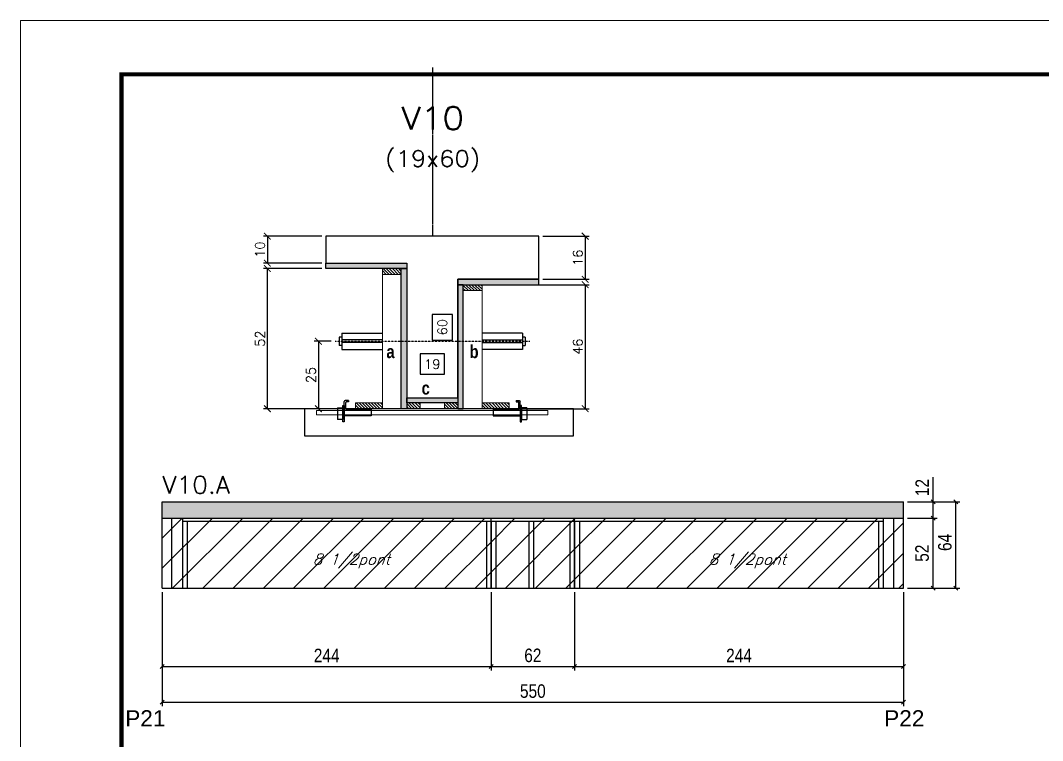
# Model space of a CAD drawing. Extents: x -10448 to -1189, y -11772 to 17235.
# Drawn here: x -5680 to -4921, y 12864 to 13399 of the extents above; entities that cross this region are included whole.
import ezdxf
from ezdxf.enums import TextEntityAlignment as Align

# ---------------------------------------------------------------- set-up
doc = ezdxf.new("R2010")
doc.units = 0
doc.linetypes.add('DASHED', pattern=[0.75, 0.5, -0.25])
doc.linetypes.add('HIDDEN', pattern=[0.375, 0.25, -0.125])
for name, color, linetype in [('5', 5, 'Continuous'), ('barrote', 251, 'Continuous'), ('COTA', 241, 'Continuous'), ('Cota Seção (2x)', 4, 'Continuous'), ('detalhes', 4, 'Continuous'), ('Painéis', 200, 'Continuous'), ('presilha', 1, 'Continuous'), ('Reaproveitamento', 251, 'Continuous'), ('SARR_2.2x7', 40, 'Continuous'), ('SARR_3.5x7', 81, 'Continuous'), ('TENSOR', 3, 'Continuous'), ('texto', 7, 'Continuous'), ('Texto de Titulo', 7, 'Continuous'), ('Texto Qtd Sarr', 242, 'Continuous')]:
    doc.layers.add(name, color=color, linetype=linetype)
for name, color, linetype, lineweight in [('CONCRETO', 251, 'Continuous', 25), ('Folhas', 255, 'Continuous', 9), ('Hachura', 251, 'Continuous', 9), ('Madeira', 126, 'Continuous', 18), ('SARRAFO DE PRESSAO', 251, 'DASHED', 9), ('SCO-___-LAJ', 2, 'Continuous', 0), ('Texto Seção', 7, 'Continuous', 15)]:
    doc.layers.add(name, color=color, linetype=linetype, lineweight=lineweight)
doc.styles.add('COTA TECNICA', font='techl___.ttf', dxfattribs={"height": 10})
doc.styles.add('REGUA-120', font='ROMANS.shx', dxfattribs={"height": 15})
doc.styles.add('Romans', font='romans.shx')
doc.styles.get("Standard").update_dxf_attribs({"font": 'arial.ttf'})
doc.styles.add('TECNICA', font='techb___.ttf', dxfattribs={"height": 10})
doc.dimstyles.new('Cota Seção (2x)', dxfattribs={"dimtxt": 7, "dimasz": 5, "dimexe": 3, "dimexo": 3, "dimgap": 2, "dimtad": 3, "dimdec": 1, "dimlfac": 0.5, "dimzin": 12, "dimdsep": 46, "dimtxsty": 'Romans', "dimblk": 'ARCHTICK', "dimcen": 0, "dimclrd": 4, "dimclre": 4, "dimclrt": 1, "dimadec": 1, "dimazin": 3, "dimtfac": 1, "dimtdec": 1, "dimtmove": 0, "dimatfit": 3, "dimldrblk": 'OBLIQUE', "dimfxl": 1, "dimtolj": 1, "dimtzin": 12, "dimarcsym": 0})
doc.dimstyles.new('Cota Seção interna', dxfattribs={"dimtxt": 7, "dimasz": 6, "dimexe": 0.18, "dimexo": 2, "dimgap": -4, "dimtad": 3, "dimdec": 1, "dimlfac": 0.5, "dimzin": 12, "dimdsep": 46, "dimtxsty": 'Romans', "dimblk": 'ARCHTICK', "dimcen": 0.09, "dimse1": 1, "dimse2": 1, "dimsd1": 1, "dimsd2": 1, "dimclrd": 180, "dimclre": 5, "dimclrt": 1, "dimadec": 0, "dimazin": 3, "dimtfac": 1, "dimtdec": 1, "dimtofl": 0, "dimtmove": 0, "dimatfit": 3, "dimldrblk": 'ARCHTICK', "dimfxl": 1, "dimtolj": 1, "dimtzin": 0, "dimarcsym": 0})
doc.dimstyles.new('PAINEL', dxfattribs={"dimtxt": 10, "dimasz": 3, "dimexe": 3, "dimexo": 3, "dimgap": 3, "dimtad": 1, "dimdec": 1, "dimzin": 12, "dimdsep": 46, "dimtxsty": 'COTA TECNICA', "dimblk1": 'OBLIQUE', "dimblk2": 'OBLIQUE', "dimsah": 1, "dimcen": 0.9, "dimclrd": 4, "dimclre": 4, "dimclrt": 240, "dimadec": 1, "dimazin": 3, "dimtfac": 1, "dimtdec": 1, "dimtmove": 0, "dimatfit": 3, "dimfxl": 1, "dimtolj": 1, "dimtzin": 12, "dimarcsym": 0})

# ---------------------------------------------------------------- blocks, each defined once
blk = doc.blocks.new('9999999999')
at = {"layer": 'Folhas'}
blk.add_lwpolyline([(98138.98, 34190.21), (99623.98, 34190.21), (99623.98, 35240.21), (98138.98, 35240.21)], close=True, dxfattribs=at)
at = {"layer": 'Folhas', "color": 30, "const_width": 3}
blk.add_lwpolyline([(98213.98, 34230.21), (99583.98, 34230.21), (99583.98, 35200.21), (98213.98, 35200.21)], close=True, dxfattribs=at)
blk = doc.blocks.new('titulo1')
at = {"layer": 'Defpoints', "color": 252, "linetype": 'HIDDEN', "ltscale": 2}
blk.add_line((0, 0), (0, 125), dxfattribs=at)
at = {"layer": 'Defpoints', "style": 'Romans', "oblique": 15}
blk.add_attdef('FOLHA', text='', height=10, dxfattribs=at).set_placement((0, 15.58), align=Align.MIDDLE_CENTER)
at = {"layer": 'Texto Qtd Sarr', "color": 3, "style": 'Romans', "oblique": 15}
for tag, height, p in [('TITULO', 17, (0, 71.45)), ('SEÇÃO', 12, (0, 41.55))]:
    blk.add_attdef(tag, text='', height=height, dxfattribs=at).set_placement(p, align=Align.MIDDLE_CENTER)
blk = doc.blocks.new('_ArchTick')
at = {"color": 0, "linetype": 'ByBlock', "const_width": 0.15}
blk.add_lwpolyline([(-0.5, -0.5), (0.5, 0.5)], dxfattribs=at)
blk = doc.blocks.new('*D387')
at = {"layer": 'COTA', "color": 4, "lineweight": -2, "transparency": 16777216}
for p, q in [((-5456.16, 13238.54), (-5499.53, 13238.54)), ((-5496.53, 13238.54), (-5496.53, 13218.54)), ((-5456.16, 13218.54), (-5499.53, 13218.54))]:
    blk.add_line(p, q, dxfattribs=at)
at = {"layer": 'Defpoints', "color": 0, "transparency": 16777216}
for p in [(-5453.16, 13238.54), (-5496.53, 13218.54), (-5453.16, 13218.54)]:
    blk.add_point(p, dxfattribs=at)
at = {"layer": 'COTA', "color": 4, "lineweight": -2, "transparency": 16777216, "xscale": 5, "yscale": 5, "zscale": 5}
for p, rotation in [((-5496.53, 13238.54), 90), ((-5496.53, 13218.54), 270)]:
    blk.add_blockref('_ArchTick', p, dxfattribs=dict(at, rotation=rotation))
at = {"layer": 'COTA', "color": 1, "transparency": 16777216, "insert": (-5502.03, 13228.54), "char_height": 7, "attachment_point": 5, "rotation": 90, "style": 'Romans'}
blk.add_mtext('\\A1;10', dxfattribs=at)
blk = doc.blocks.new('_Oblique')
at = {"color": 0, "linetype": 'ByBlock', "lineweight": -2}
blk.add_line((-0.5, -0.5), (0.5, 0.5), dxfattribs=at)
blk = doc.blocks.new('*D388')
at = {"layer": 'COTA', "color": 4, "lineweight": -2, "transparency": 16777216}
for p, q in [((-5456.16, 13214.54), (-5499.53, 13214.54)), ((-5496.53, 13110.54), (-5496.53, 13214.54)), ((-5434.16, 13110.54), (-5499.53, 13110.54))]:
    blk.add_line(p, q, dxfattribs=at)
at = {"layer": 'Defpoints', "color": 0, "transparency": 16777216}
for p in [(-5496.53, 13214.54), (-5453.16, 13214.54), (-5431.16, 13110.54)]:
    blk.add_point(p, dxfattribs=at)
at = {"layer": 'COTA', "color": 4, "lineweight": -2, "transparency": 16777216, "xscale": 5, "yscale": 5, "zscale": 5}
for p, rotation in [((-5496.53, 13214.54), 90), ((-5496.53, 13110.54), 270)]:
    blk.add_blockref('_ArchTick', p, dxfattribs=dict(at, rotation=rotation))
at = {"layer": 'COTA', "color": 1, "transparency": 16777216, "insert": (-5502.03, 13162.54), "char_height": 7, "attachment_point": 5, "rotation": 90, "style": 'Romans'}
blk.add_mtext('\\A1;52', dxfattribs=at)
blk = doc.blocks.new('*D389')
at = {"layer": 'Cota Seção (2x)', "color": 180, "lineweight": -2, "transparency": 16777216}
for p, q in [((-5359.16, 13180.5), (-5374.16, 13180.5)), ((-5374.16, 13180.5), (-5374.16, 13161.5)), ((-5359.16, 13161.5), (-5359.16, 13180.5)), ((-5374.16, 13161.5), (-5359.16, 13161.5))]:
    blk.add_line(p, q, dxfattribs=at)
at = {"layer": 'Defpoints', "color": 0, "transparency": 16777216}
for p in [(-5393.16, 13238.54), (-5355.16, 13238.54), (-5393.16, 13118.54)]:
    blk.add_point(p, dxfattribs=at)
at = {"layer": 'Cota Seção (2x)', "color": 1, "transparency": 16777216, "insert": (-5366.66, 13171), "char_height": 7, "attachment_point": 5, "rotation": 90, "style": 'Romans'}
blk.add_mtext('\\A1;60', dxfattribs=at)
blk = doc.blocks.new('*D390')
at = {"layer": 'COTA', "color": 4, "lineweight": -2, "transparency": 16777216}
for p, q in [((-5334.16, 13202.54), (-5257.7, 13202.54)), ((-5260.7, 13202.54), (-5260.7, 13110.54)), ((-5314.16, 13110.54), (-5257.7, 13110.54))]:
    blk.add_line(p, q, dxfattribs=at)
at = {"layer": 'Defpoints', "color": 0, "transparency": 16777216}
for p in [(-5337.16, 13202.54), (-5317.16, 13110.54), (-5260.7, 13110.54)]:
    blk.add_point(p, dxfattribs=at)
at = {"layer": 'COTA', "color": 4, "lineweight": -2, "transparency": 16777216, "xscale": 5, "yscale": 5, "zscale": 5}
for p, rotation in [((-5260.7, 13202.54), 90), ((-5260.7, 13110.54), 270)]:
    blk.add_blockref('_ArchTick', p, dxfattribs=dict(at, rotation=rotation))
at = {"layer": 'COTA', "color": 1, "transparency": 16777216, "insert": (-5266.2, 13156.54), "char_height": 7, "attachment_point": 5, "rotation": 90, "style": 'Romans'}
blk.add_mtext('\\A1;46', dxfattribs=at)
blk = doc.blocks.new('PRESILHA METÁLICA 1')
at = {"layer": 'presilha'}
for p, q in [((0, 13), (6, 13)), ((0, 13), (0, 0)), ((6, 15.5), (7.5, 15.5)), ((6, -2.5), (6, 15.5)), ((6, 13), (6, 0)), ((7.5, 10.6), (7.5, 19.9)), ((7.5, 15.5), (7.5, -2.5)), ((12, 21), (8.6, 21)), ((9, 11.6), (9, 18.9)), ((12, 19.5), (9.6, 19.5)), ((12, 21), (12, 19.5)), ((6, 0), (0, 0)), ((37.5, 4.1), (7.5, 4.1)), ((37.5, 11), (9.6, 11)), ((37.5, 11), (37.5, 4.1)), ((7.5, -2.5), (6, -2.5))]:
    blk.add_line(p, q, dxfattribs=at)
for centre, radius, start, end in [((8.6, 19.9), 1.14, 90, 180), ((9.6, 18.9), 0.57, 90, 180), ((9.6, 11.6), 0.57, 180, 270)]:
    blk.add_arc(centre, radius, start, end, dxfattribs=at)
blk = doc.blocks.new('*D403')
at = {"layer": 'COTA', "color": 4, "lineweight": -2, "transparency": 16777216}
for p, q in [((-5449.16, 13160.53), (-5461.69, 13160.53)), ((-5458.69, 13160.53), (-5458.69, 13110.54)), ((-5449.16, 13110.54), (-5461.69, 13110.54))]:
    blk.add_line(p, q, dxfattribs=at)
at = {"layer": 'Defpoints', "color": 0, "transparency": 16777216}
for p in [(-5446.16, 13160.53), (-5458.69, 13110.54), (-5446.16, 13110.54)]:
    blk.add_point(p, dxfattribs=at)
at = {"layer": 'COTA', "color": 4, "lineweight": -2, "transparency": 16777216, "xscale": 5, "yscale": 5, "zscale": 5}
for p, rotation in [((-5458.69, 13160.53), 90), ((-5458.69, 13110.54), 270)]:
    blk.add_blockref('_ArchTick', p, dxfattribs=dict(at, rotation=rotation))
at = {"layer": 'COTA', "color": 1, "transparency": 16777216, "insert": (-5464.19, 13135.53), "char_height": 7, "attachment_point": 5, "rotation": 90, "style": 'Romans'}
blk.add_mtext('\\A1;25', dxfattribs=at)
blk = doc.blocks.new('*D404')
at = {"layer": 'COTA', "color": 4, "lineweight": -2, "transparency": 16777216}
for p, q in [((-5292.16, 13238.54), (-5257.7, 13238.54)), ((-5260.7, 13238.54), (-5260.7, 13206.54)), ((-5292.16, 13206.54), (-5257.7, 13206.54))]:
    blk.add_line(p, q, dxfattribs=at)
at = {"layer": 'Defpoints', "color": 0, "transparency": 16777216}
for p in [(-5295.16, 13238.54), (-5295.16, 13206.54), (-5260.7, 13206.54)]:
    blk.add_point(p, dxfattribs=at)
at = {"layer": 'COTA', "color": 4, "lineweight": -2, "transparency": 16777216, "xscale": 5, "yscale": 5, "zscale": 5}
for p, rotation in [((-5260.7, 13238.54), 90), ((-5260.7, 13206.54), 270)]:
    blk.add_blockref('_ArchTick', p, dxfattribs=dict(at, rotation=rotation))
at = {"layer": 'COTA', "color": 1, "transparency": 16777216, "insert": (-5266.2, 13222.54), "char_height": 7, "attachment_point": 5, "rotation": 90, "style": 'Romans'}
blk.add_mtext('\\A1;16', dxfattribs=at)
blk = doc.blocks.new('*D405')
at = {"layer": 'Cota Seção (2x)', "color": 180, "lineweight": -2, "transparency": 16777216}
for p, q in [((-5365.16, 13151.15), (-5383.16, 13151.15)), ((-5383.16, 13151.15), (-5383.16, 13136.15)), ((-5365.16, 13136.15), (-5365.16, 13151.15)), ((-5383.16, 13136.15), (-5365.16, 13136.15))]:
    blk.add_line(p, q, dxfattribs=at)
at = {"layer": 'Defpoints', "color": 0, "transparency": 16777216}
for p in [(-5355.16, 13132.15), (-5393.16, 13118.54), (-5355.16, 13118.54)]:
    blk.add_point(p, dxfattribs=at)
at = {"layer": 'Cota Seção (2x)', "color": 1, "transparency": 16777216, "insert": (-5374.16, 13143.65), "char_height": 7, "attachment_point": 5, "style": 'Romans'}
blk.add_mtext('\\A1;19', dxfattribs=at)
blk = doc.blocks.new('*D391')
at = {"layer": 'COTA', "color": 4, "linetype": 'ByBlock', "lineweight": -2, "transparency": 16777216}
for p, q in [((-5021.52, 13029.38), (-4999.52, 13029.38)), ((-5002.52, 12977.38), (-5002.52, 13029.38)), ((-5021.52, 12977.38), (-4999.52, 12977.38))]:
    blk.add_line(p, q, dxfattribs=at)
at = {"layer": 'Defpoints', "color": 0, "linetype": 'ByBlock', "transparency": 16777216}
for p in [(-5024.52, 13029.38), (-5002.52, 13029.38), (-5024.52, 12977.38)]:
    blk.add_point(p, dxfattribs=at)
at = {"layer": 'COTA', "color": 4, "linetype": 'ByBlock', "lineweight": -2, "transparency": 16777216, "xscale": 3, "yscale": 3, "zscale": 3}
for p, rotation in [((-5002.52, 13029.38), 90), ((-5002.52, 12977.38), 270)]:
    blk.add_blockref('_Oblique', p, dxfattribs=dict(at, rotation=rotation))
at = {"layer": 'COTA', "color": 240, "linetype": 'ByBlock', "transparency": 16777216, "insert": (-5010.63, 13003.38), "char_height": 10, "attachment_point": 5, "rotation": 90, "style": 'COTA TECNICA'}
blk.add_mtext('\\A1;52', dxfattribs=at)
blk = doc.blocks.new('*D392')
at = {"layer": 'COTA', "color": 4, "linetype": 'ByBlock', "lineweight": -2, "transparency": 16777216}
for p, q in [((-5002.52, 13041.38), (-5002.52, 13059.69)), ((-5021.52, 13041.38), (-4999.52, 13041.38)), ((-5002.52, 13029.38), (-5002.52, 13041.38)), ((-5021.52, 13029.38), (-4999.52, 13029.38))]:
    blk.add_line(p, q, dxfattribs=at)
at = {"layer": 'Defpoints', "color": 0, "linetype": 'ByBlock', "transparency": 16777216}
for p in [(-5024.52, 13041.38), (-5002.52, 13041.38), (-5024.52, 13029.38)]:
    blk.add_point(p, dxfattribs=at)
at = {"layer": 'COTA', "color": 4, "linetype": 'ByBlock', "lineweight": -2, "transparency": 16777216, "xscale": 3, "yscale": 3, "zscale": 3}
for p, rotation in [((-5002.52, 13041.38), 90), ((-5002.52, 13029.38), 270)]:
    blk.add_blockref('_Oblique', p, dxfattribs=dict(at, rotation=rotation))
at = {"layer": 'COTA', "color": 240, "linetype": 'ByBlock', "transparency": 16777216, "insert": (-5010.57, 13052.03), "char_height": 10, "attachment_point": 5, "rotation": 90, "style": 'COTA TECNICA'}
blk.add_mtext('\\A1;12', dxfattribs=at)
blk = doc.blocks.new('*D393')
at = {"layer": 'COTA', "color": 4, "linetype": 'ByBlock', "lineweight": -2, "transparency": 16777216}
for p, q in [((-5021.52, 13041.38), (-4982.62, 13041.38)), ((-4985.62, 12977.38), (-4985.62, 13041.38)), ((-5021.52, 12977.38), (-4982.62, 12977.38))]:
    blk.add_line(p, q, dxfattribs=at)
at = {"layer": 'Defpoints', "color": 0, "linetype": 'ByBlock', "transparency": 16777216}
for p in [(-5024.52, 13041.38), (-4985.62, 13041.38), (-5024.52, 12977.38)]:
    blk.add_point(p, dxfattribs=at)
at = {"layer": 'COTA', "color": 4, "linetype": 'ByBlock', "lineweight": -2, "transparency": 16777216, "xscale": 3, "yscale": 3, "zscale": 3}
for p, rotation in [((-4985.62, 13041.38), 90), ((-4985.62, 12977.38), 270)]:
    blk.add_blockref('_Oblique', p, dxfattribs=dict(at, rotation=rotation))
at = {"layer": 'COTA', "color": 240, "linetype": 'ByBlock', "transparency": 16777216, "insert": (-4993.72, 13011.38), "char_height": 10, "attachment_point": 5, "rotation": 90, "style": 'COTA TECNICA'}
blk.add_mtext('\\A1;64', dxfattribs=at)
blk = doc.blocks.new('*D394')
at = {"layer": 'COTA', "color": 4, "linetype": 'ByBlock', "lineweight": -2, "transparency": 16777216}
for p, q in [((-5574.52, 12974.38), (-5574.52, 12916.44)), ((-5330.52, 12974.38), (-5330.52, 12916.44)), ((-5574.52, 12919.44), (-5330.52, 12919.44))]:
    blk.add_line(p, q, dxfattribs=at)
at = {"layer": 'Defpoints', "color": 0, "linetype": 'ByBlock', "transparency": 16777216}
for p in [(-5574.52, 12977.38), (-5330.52, 12977.38), (-5330.52, 12919.44)]:
    blk.add_point(p, dxfattribs=at)
at = {"layer": 'COTA', "color": 4, "linetype": 'ByBlock', "lineweight": -2, "transparency": 16777216, "xscale": 3, "yscale": 3, "zscale": 3, "rotation": 180}
blk.add_blockref('_Oblique', (-5574.52, 12919.44), dxfattribs=at)
at = {"layer": 'COTA', "color": 4, "linetype": 'ByBlock', "lineweight": -2, "transparency": 16777216, "xscale": 3, "yscale": 3, "zscale": 3}
blk.add_blockref('_Oblique', (-5330.52, 12919.44), dxfattribs=at)
at = {"layer": 'COTA', "color": 240, "linetype": 'ByBlock', "transparency": 16777216, "insert": (-5452.52, 12927.51), "char_height": 10, "attachment_point": 5, "style": 'COTA TECNICA'}
blk.add_mtext('\\A1;244', dxfattribs=at)
blk = doc.blocks.new('*D395')
at = {"layer": 'COTA', "color": 4, "linetype": 'ByBlock', "lineweight": -2, "transparency": 16777216}
for p, q in [((-5330.52, 12974.38), (-5330.52, 12916.44)), ((-5268.52, 12974.38), (-5268.52, 12916.44)), ((-5330.52, 12919.44), (-5268.52, 12919.44))]:
    blk.add_line(p, q, dxfattribs=at)
at = {"layer": 'Defpoints', "color": 0, "linetype": 'ByBlock', "transparency": 16777216}
for p in [(-5330.52, 12977.38), (-5268.52, 12977.38), (-5268.52, 12919.44)]:
    blk.add_point(p, dxfattribs=at)
at = {"layer": 'COTA', "color": 4, "linetype": 'ByBlock', "lineweight": -2, "transparency": 16777216, "xscale": 3, "yscale": 3, "zscale": 3, "rotation": 180}
blk.add_blockref('_Oblique', (-5330.52, 12919.44), dxfattribs=at)
at = {"layer": 'COTA', "color": 4, "linetype": 'ByBlock', "lineweight": -2, "transparency": 16777216, "xscale": 3, "yscale": 3, "zscale": 3}
blk.add_blockref('_Oblique', (-5268.52, 12919.44), dxfattribs=at)
at = {"layer": 'COTA', "color": 240, "linetype": 'ByBlock', "transparency": 16777216, "insert": (-5299.52, 12927.54), "char_height": 10, "attachment_point": 5, "style": 'COTA TECNICA'}
blk.add_mtext('\\A1;62', dxfattribs=at)
blk = doc.blocks.new('*D396')
at = {"layer": 'COTA', "color": 4, "linetype": 'ByBlock', "lineweight": -2, "transparency": 16777216}
for p, q in [((-5574.52, 12974.38), (-5574.52, 12889.94)), ((-5024.52, 12974.38), (-5024.52, 12889.94)), ((-5574.52, 12892.94), (-5024.52, 12892.94))]:
    blk.add_line(p, q, dxfattribs=at)
at = {"layer": 'Defpoints', "color": 0, "linetype": 'ByBlock', "transparency": 16777216}
for p in [(-5574.52, 12977.38), (-5024.52, 12977.38), (-5024.52, 12892.94)]:
    blk.add_point(p, dxfattribs=at)
at = {"layer": 'COTA', "color": 4, "linetype": 'ByBlock', "lineweight": -2, "transparency": 16777216, "xscale": 3, "yscale": 3, "zscale": 3, "rotation": 180}
blk.add_blockref('_Oblique', (-5574.52, 12892.94), dxfattribs=at)
at = {"layer": 'COTA', "color": 4, "linetype": 'ByBlock', "lineweight": -2, "transparency": 16777216, "xscale": 3, "yscale": 3, "zscale": 3}
blk.add_blockref('_Oblique', (-5024.52, 12892.94), dxfattribs=at)
at = {"layer": 'COTA', "color": 240, "linetype": 'ByBlock', "transparency": 16777216, "insert": (-5299.52, 12901.05), "char_height": 10, "attachment_point": 5, "style": 'COTA TECNICA'}
blk.add_mtext('\\A1;550', dxfattribs=at)
blk = doc.blocks.new('*D406')
at = {"layer": 'COTA', "color": 4, "linetype": 'ByBlock', "lineweight": -2, "transparency": 16777216}
for p, q in [((-5268.52, 12974.38), (-5268.52, 12916.44)), ((-5024.52, 12940.13), (-5024.52, 12916.44)), ((-5268.52, 12919.44), (-5024.52, 12919.44))]:
    blk.add_line(p, q, dxfattribs=at)
at = {"layer": 'Defpoints', "color": 0, "linetype": 'ByBlock', "transparency": 16777216}
for p in [(-5268.52, 12977.38), (-5024.52, 12943.13), (-5024.52, 12919.44)]:
    blk.add_point(p, dxfattribs=at)
at = {"layer": 'COTA', "color": 4, "linetype": 'ByBlock', "lineweight": -2, "transparency": 16777216, "xscale": 3, "yscale": 3, "zscale": 3, "rotation": 180}
blk.add_blockref('_Oblique', (-5268.52, 12919.44), dxfattribs=at)
at = {"layer": 'COTA', "color": 4, "linetype": 'ByBlock', "lineweight": -2, "transparency": 16777216, "xscale": 3, "yscale": 3, "zscale": 3}
blk.add_blockref('_Oblique', (-5024.52, 12919.44), dxfattribs=at)
at = {"layer": 'COTA', "color": 240, "linetype": 'ByBlock', "transparency": 16777216, "insert": (-5146.52, 12927.51), "char_height": 10, "attachment_point": 5, "style": 'COTA TECNICA'}
blk.add_mtext('\\A1;244', dxfattribs=at)

msp = doc.modelspace()

# ---------------------------------------------------------------- hatches: boundary and pattern name
at = {"layer": 'COTA', "linetype": 'ByBlock'}
h = msp.add_hatch(dxfattribs=at)
h.set_pattern_fill('AR-CONC', color=256, scale=0.03)
h.set_pattern_definition([(50, (-135043.7827, -17247.4024), (5.46554007, -0.47817257), [0.5715, -6.2865]), (355, (-135043.7827, -17247.4024), (-1.05730264, 5.73170536), [0.4572, -5.02921753]), (100.4514447, (-135043.327, -17247.442), (4.40823741, 5.25353256), [0.48570026, -5.34270734]), (46.1842, (-135043.783, -17245.8784), (8.13237123, -1.26126984), [0.85725, -9.42975]), (96.6355576, (-135043.105, -17245.9835), (7.122124, 7.42278374), [0.7285507, -8.01406824]), (351.184151, (-135043.783, -17245.878), (7.122124, 7.42278374), [0.685799, -7.54379196]), (21, (-135043.0207, -17246.2594), (4.54843174, -3.06795595), [0.5715, -6.2865]), (326, (-135043.0207, -17246.2594), (1.85406085, 5.52563898), [0.4572, -5.0292]), (71.451445, (-135042.6417, -17246.515), (6.40249258, 2.45768307), [0.48570026, -5.34269813]), (37.5, (-135043.7827, -17247.4024), (0.092658098, 2.536651166), [0, -4.96824, 0, -5.1054, 0, -5.04825]), (7.5, (-135043.7827, -17247.4024), (2.004589875, 3.005417245), [0, -2.91084, 0, -4.85394, 0, -1.92405]), (327.5, (-135045.482, -17247.4024), (4.067717855, -0.17186232), [0, -1.905, 0, -5.9436, 0, -7.8867]), (317.5, (-135046.244, -17247.4024), (4.44387544, 0.76279473), [0, -2.4765, 0, -3.94716, 0, -5.6007])])
h.paths.add_polyline_path([(-5574.52, 13041.38), (-5574.52, 13029.38), (-5024.52, 13029.38), (-5024.52, 13041.38)])
at = {"layer": 'Hachura'}
h = msp.add_hatch(color=256, dxfattribs=at)
h.dxf.hatch_style = 1
h.paths.add_polyline_path([(-5453.16, 13214.54), (-5453.16, 13218.54), (-5393.16, 13218.54), (-5393.16, 13214.54)])
h = msp.add_hatch(dxfattribs=at)
h.set_pattern_fill('ANSI31', color=256, scale=0.5, angle=90, style=0)
h.set_pattern_definition([(135, (-28261.7786, 21517.7804), (-1.12253202, -1.12253202), [])])
h.paths.add_polyline_path([(-5411.16, 13214.54), (-5411.16, 13210.14), (-5397.16, 13210.14), (-5397.16, 13214.54)])
h = msp.add_hatch(color=256, dxfattribs=at)
h.dxf.hatch_style = 1
h.paths.add_polyline_path([(-5397.16, 13214.54), (-5393.16, 13214.54), (-5393.16, 13110.54), (-5397.16, 13110.54)])
h = msp.add_hatch(color=256, dxfattribs=at)
h.dxf.hatch_style = 1
h.paths.add_polyline_path([(-5295.16, 13202.54), (-5295.16, 13206.54), (-5355.16, 13206.54), (-5355.16, 13202.54)])
h = msp.add_hatch(color=256, dxfattribs=at)
h.dxf.hatch_style = 1
h.paths.add_polyline_path([(-5351.16, 13202.54), (-5355.16, 13202.54), (-5355.16, 13110.54), (-5351.16, 13110.54)])
h = msp.add_hatch(dxfattribs=at)
h.set_pattern_fill('ANSI31', color=256, scale=0.5, angle=270, style=0)
h.set_pattern_definition([(315, (17717.4618, 4717.2929), (1.12253202, 1.12253202), [])])
h.paths.add_polyline_path([(-5337.16, 13202.54), (-5337.16, 13198.14), (-5351.16, 13198.14), (-5351.16, 13202.54)])
h = msp.add_hatch(dxfattribs=at)
h.set_pattern_fill('ANSI31', color=256, scale=0.5, angle=270, style=0)
h.set_pattern_definition([(315, (17553.4618, 4880.8929), (1.12253202, 1.12253202), [])])
h.paths.add_polyline_path([(-5431.16, 13110.54), (-5431.16, 13114.94), (-5411.16, 13114.94), (-5411.16, 13110.54)])
h = msp.add_hatch(color=256, dxfattribs=at)
h.dxf.hatch_style = 1
h.paths.add_polyline_path([(-5393.16, 13114.94), (-5393.16, 13118.54), (-5355.16, 13118.54), (-5355.16, 13114.94)])
h = msp.add_hatch(dxfattribs=at)
h.set_pattern_fill('ANSI31', color=256, scale=0.5, angle=270, style=0)
h.set_pattern_definition([(315, (17563.4618, 4880.8929), (1.12253202, 1.12253202), [])])
h.paths.add_polyline_path([(-5393.16, 13110.54), (-5393.16, 13114.94), (-5383.16, 13114.94), (-5383.16, 13110.54)])
h = msp.add_hatch(dxfattribs=at)
h.set_pattern_fill('ANSI31', color=256, scale=0.5, angle=270, style=0)
h.set_pattern_definition([(315, (17539.4618, 4880.8929), (1.12253202, 1.12253202), [])])
h.paths.add_polyline_path([(-5365.16, 13110.54), (-5365.16, 13114.94), (-5355.16, 13114.94), (-5355.16, 13110.54)])
h = msp.add_hatch(dxfattribs=at)
h.set_pattern_fill('ANSI31', color=256, scale=0.5, angle=270, style=0)
h.set_pattern_definition([(315, (17573.4618, 4880.8929), (1.12253202, 1.12253202), [])])
h.paths.add_polyline_path([(-5317.16, 13110.54), (-5317.16, 13114.94), (-5337.16, 13114.94), (-5337.16, 13110.54)])
at = {"layer": 'Reaproveitamento'}
h = msp.add_hatch(dxfattribs=at)
h.set_pattern_fill('ANSI31', color=256, scale=5)
h.paths.add_polyline_path([(-5330.52, 13029.38), (-5574.52, 13029.38), (-5574.52, 12977.38), (-5330.52, 12977.38)])
h = msp.add_hatch(dxfattribs=at)
h.set_pattern_fill('ANSI31', color=256, scale=5)
h.paths.add_polyline_path([(-5268.52, 13029.38), (-5330.52, 13029.38), (-5330.52, 12977.38), (-5268.52, 12977.38)])
h = msp.add_hatch(dxfattribs=at)
h.set_pattern_fill('ANSI31', color=256, scale=5)
h.paths.add_polyline_path([(-5024.52, 13029.38), (-5268.52, 13029.38), (-5268.52, 12977.38), (-5024.52, 12977.38)])

# ---------------------------------------------------------------- linework, layer by layer
at = {"ltscale": 3}
for p, q in [((-5443.16, 13163.53), (-5443.16, 13157.53)), ((-5441.16, 13163.53), (-5443.16, 13163.53)), ((-5441.16, 13166.53), (-5441.16, 13154.53)), ((-5441.16, 13166.53), (-5411.16, 13166.53)), ((-5411.16, 13161.53), (-5441.16, 13161.53)), ((-5307.16, 13166.53), (-5337.16, 13166.53)), ((-5337.16, 13161.53), (-5307.16, 13161.53)), ((-5307.16, 13166.53), (-5307.16, 13154.53)), ((-5305.16, 13163.53), (-5307.16, 13163.53)), ((-5305.16, 13163.53), (-5305.16, 13157.53)), ((-5441.16, 13157.53), (-5443.16, 13157.53)), ((-5411.16, 13159.53), (-5441.16, 13159.53)), ((-5441.16, 13154.53), (-5411.16, 13154.53)), ((-5337.16, 13159.53), (-5307.16, 13159.53)), ((-5307.16, 13154.53), (-5337.16, 13154.53)), ((-5307.16, 13157.53), (-5305.16, 13157.53))]:
    msp.add_line(p, q, dxfattribs=at)
at = {"layer": 'barrote'}
msp.add_lwpolyline([(-5469.01, 13090.54), (-5269.43, 13090.54), (-5269.43, 13110.54), (-5469.01, 13110.54)], close=True, dxfattribs=at)
at = {"layer": 'CONCRETO'}
msp.add_lwpolyline([(-5295.16, 13206.54), (-5295.16, 13238.54), (-5453.16, 13238.54), (-5453.16, 13218.54), (-5393.16, 13218.54), (-5393.16, 13118.54), (-5355.16, 13118.54), (-5355.16, 13196.54), (-5355.16, 13206.54)], close=True, dxfattribs=at)
at = {"layer": 'COTA', "linetype": 'ByBlock'}
for p, q in [((-5574.52, 13041.38), (-5024.52, 13041.38)), ((-5574.52, 13029.38), (-5574.52, 13041.38)), ((-5024.52, 13029.38), (-5024.52, 13041.38))]:
    msp.add_line(p, q, dxfattribs=at)
at = {"layer": 'Madeira'}
for points in [[(-5411.16, 13214.54), (-5411.16, 13210.14), (-5397.16, 13210.14), (-5397.16, 13214.54)], [(-5411.16, 13110.54), (-5397.16, 13110.54), (-5397.16, 13214.54), (-5411.16, 13214.54)], [(-5337.16, 13202.54), (-5337.16, 13198.14), (-5351.16, 13198.14), (-5351.16, 13202.54)], [(-5337.16, 13202.54), (-5351.16, 13202.54), (-5351.16, 13110.54), (-5337.16, 13110.54)], [(-5431.16, 13110.54), (-5431.16, 13114.94), (-5411.16, 13114.94), (-5411.16, 13110.54)], [(-5393.16, 13110.54), (-5393.16, 13114.94), (-5383.16, 13114.94), (-5383.16, 13110.54)], [(-5365.16, 13110.54), (-5365.16, 13114.94), (-5355.16, 13114.94), (-5355.16, 13110.54)], [(-5317.16, 13110.54), (-5317.16, 13114.94), (-5337.16, 13114.94), (-5337.16, 13110.54)]]:
    msp.add_lwpolyline(points, close=True, dxfattribs=at)
at = {"layer": 'Painéis', "linetype": 'ByBlock'}
for p, q in [((-5574.52, 13029.38), (-5024.52, 13029.38)), ((-5574.52, 12977.38), (-5574.52, 13029.38)), ((-5330.52, 12977.38), (-5330.52, 13029.38)), ((-5268.52, 12977.38), (-5268.52, 13029.38)), ((-5024.52, 12977.38), (-5024.52, 13029.38)), ((-5574.52, 12977.38), (-5024.52, 12977.38))]:
    msp.add_line(p, q, dxfattribs=at)
at = {"layer": 'Painéis'}
for points in [[(-5453.16, 13214.54), (-5453.16, 13218.54), (-5393.16, 13218.54), (-5393.16, 13214.54)], [(-5397.16, 13214.54), (-5393.16, 13214.54), (-5393.16, 13110.54), (-5397.16, 13110.54)], [(-5295.16, 13202.54), (-5295.16, 13206.54), (-5355.16, 13206.54), (-5355.16, 13202.54)], [(-5351.16, 13202.54), (-5355.16, 13202.54), (-5355.16, 13110.54), (-5351.16, 13110.54)], [(-5393.16, 13114.94), (-5393.16, 13118.54), (-5355.16, 13118.54), (-5355.16, 13114.94)]]:
    msp.add_lwpolyline(points, close=True, dxfattribs=at)
at = {"layer": 'SARR_2.2x7', "linetype": 'Continuous'}
for p, q in [((-5567.52, 12977.38), (-5567.52, 13029.38)), ((-5559.52, 13027.18), (-5330.52, 13027.18)), ((-5330.52, 13027.18), (-5268.52, 13027.18)), ((-5268.52, 13027.18), (-5039.52, 13027.18)), ((-5031.52, 12977.38), (-5031.52, 13029.38))]:
    msp.add_line(p, q, dxfattribs=at)
at = {"layer": 'SARR_3.5x7'}
for p, q in [((-5559.52, 13029.38), (-5559.52, 12977.38)), ((-5556.02, 13027.18), (-5556.02, 12977.38)), ((-5334.02, 13027.18), (-5334.02, 12977.38)), ((-5330.52, 13027.18), (-5330.52, 12977.38)), ((-5327.02, 13027.18), (-5327.02, 12977.38)), ((-5302.54, 13027.18), (-5302.54, 12977.38)), ((-5299.04, 13027.18), (-5299.04, 12977.38)), ((-5272.02, 13027.18), (-5272.02, 12977.38)), ((-5268.52, 13027.18), (-5268.52, 12977.38)), ((-5265.02, 13027.18), (-5265.02, 12977.38)), ((-5043.02, 13027.18), (-5043.02, 12977.38)), ((-5039.52, 13029.38), (-5039.52, 12977.38)), ((-5559.52, 12977.38), (-5556.02, 12977.38)), ((-5334.02, 12977.38), (-5330.52, 12977.38)), ((-5330.52, 12977.38), (-5327.02, 12977.38)), ((-5302.54, 12977.38), (-5299.04, 12977.38)), ((-5272.02, 12977.38), (-5268.52, 12977.38)), ((-5268.52, 12977.38), (-5265.02, 12977.38)), ((-5043.02, 12977.38), (-5039.52, 12977.38))]:
    msp.add_line(p, q, dxfattribs=at)
at = {"layer": 'SCO-___-LAJ', "color": 1}
msp.add_lwpolyline([(-5460.01, 13109.2), (-5288.31, 13109.2), (-5288.31, 13106), (-5460.01, 13106)], close=True, dxfattribs=at)
at = {"layer": 'TENSOR', "linetype": 'HIDDEN', "ltscale": 0.5}
msp.add_line((-5446.16, 13160.53), (-5301.86, 13160.53), dxfattribs=at)

# ---------------------------------------------------------------- block references
at = {"layer": 'presilha', "yscale": 0.6666666666666666, "zscale": 0.6666666666666666}
for p, xscale in [((-5444.43, 13102.57), 0.6666666666666666), ((-5303.89, 13102.57), -0.6666666666666666)]:
    msp.add_blockref('PRESILHA METÁLICA 1', p, dxfattribs=dict(at, xscale=xscale))
at = {"layer": 'SARRAFO DE PRESSAO', "color": 6, "linetype": 'ByBlock'}
msp.add_blockref('9999999999', (-103818.76, -21841.7), dxfattribs=at)
at = {"layer": 'Texto Seção'}
ref = msp.add_blockref('titulo1', (-5373.84, 13238.54), dxfattribs=at)
ref.add_attrib('TITULO', 'V10', dxfattribs={"layer": 'Texto de Titulo', "color": 7, "height": 17, "style": 'Romans', "width": 1.1}).set_placement((-5373.84, 13326.04), align=Align.MIDDLE_CENTER)
ref.add_attrib('SEÇÃO', '(19x60)', dxfattribs={"layer": 'Texto de Titulo', "color": 7, "height": 12, "style": 'Romans', "width": 1.1}).set_placement((-5373.84, 13296.04), align=Align.MIDDLE_CENTER)

# ---------------------------------------------------------------- texts
at = {"layer": '5', "linetype": 'Continuous'}
for s, p in [('P21', (-5602.01, 12874.93)), ('P22', (-5038.79, 12874.93))]:
    msp.add_text(s, height=12, rotation=0.00004, dxfattribs=at).set_placement(p)
at = {"layer": 'detalhes', "style": 'TECNICA'}
for s, p in [('a', (-5408.2, 13148.07)), ('b', (-5346.52, 13148.06)), ('c', (-5382.08, 13121.03))]:
    msp.add_text(s, height=9.6, dxfattribs=at).set_placement(p)
at = {"layer": 'texto', "color": 2, "char_height": 8, "attachment_point": 5, "style": 'Romans'}
for insert in [(-5434.16, 12997.6), (-5140.26, 12997.6)]:
    msp.add_mtext('{\\Q19;\\C256;8 1/2pont}', dxfattribs=dict(at, insert=insert))
at = {"layer": 'Texto Seção', "style": 'REGUA-120', "width": 1.05}
msp.add_text('V10.A', height=13, dxfattribs=at).set_placement((-5574.52, 13047.56))

# ---------------------------------------------------------------- dimensions: what is measured, and where the dimension line sits
at = {"layer": 'COTA'}
for base, p1, p2, picture, middle in [((-5496.53, 13218.54), (-5453.16, 13238.54), (-5453.16, 13218.54), '*D387', (-5502.03, 13228.54)), ((-5260.7, 13206.54), (-5295.16, 13238.54), (-5295.16, 13206.54), '*D404', (-5266.2, 13222.54)), ((-5496.53, 13214.54), (-5431.16, 13110.54), (-5453.16, 13214.54), '*D388', (-5502.03, 13162.54)), ((-5260.7, 13110.54), (-5337.16, 13202.54), (-5317.16, 13110.54), '*D390', (-5266.2, 13156.54)), ((-5458.69, 13110.54), (-5446.16, 13160.53), (-5446.16, 13110.54), '*D403', (-5464.19, 13135.53))]:
    dim = msp.add_linear_dim(base=base, p1=p1, p2=p2, angle=90, dimstyle='Cota Seção (2x)', dxfattribs=at)
    dim.commit()
    dim.dimension.update_dxf_attribs({"geometry": picture, "text_midpoint": middle})
at = {"layer": 'COTA', "linetype": 'ByBlock'}
for base, p1, p2, picture, middle in [((-5002.52, 13041.38), (-5024.52, 13029.38), (-5024.52, 13041.38), '*D392', (-5010.57, 13052.03)), ((-5002.52, 13029.38), (-5024.52, 12977.38), (-5024.52, 13029.38), '*D391', (-5010.63, 13003.38))]:
    dim = msp.add_linear_dim(base=base, p1=p1, p2=p2, angle=90, dimstyle='PAINEL', dxfattribs=at)
    dim.commit()
    dim.dimension.update_dxf_attribs({"geometry": picture, "text_midpoint": middle})
dim = msp.add_linear_dim(base=(-4985.62, 13041.38), p1=(-5024.52, 12977.38), p2=(-5024.52, 13041.38), angle=90, dimstyle='PAINEL', dxfattribs=at)
dim.commit()
dim.dimension.update_dxf_attribs({"geometry": '*D393', "text_midpoint": (-4985.62, 13011.38), "dimtype": 160})
for base, p1, p2, picture, middle in [((-5330.52, 12919.44), (-5574.52, 12977.38), (-5330.52, 12977.38), '*D394', (-5452.52, 12927.51)), ((-5024.52, 12892.94), (-5574.52, 12977.38), (-5024.52, 12977.38), '*D396', (-5299.52, 12901.05)), ((-5024.52, 12919.44), (-5268.52, 12977.38), (-5024.52, 12943.13), '*D406', (-5146.52, 12927.51))]:
    dim = msp.add_linear_dim(base=base, p1=p1, p2=p2, dimstyle='PAINEL', dxfattribs=at)
    dim.commit()
    dim.dimension.update_dxf_attribs({"geometry": picture, "text_midpoint": middle})
dim = msp.add_linear_dim(base=(-5268.52, 12919.44), p1=(-5330.52, 12977.38), p2=(-5268.52, 12977.38), dimstyle='PAINEL', override={"dimtmove": 1}, dxfattribs=at)
dim.commit()
dim.dimension.update_dxf_attribs({"geometry": '*D395', "text_midpoint": (-5299.52, 12927.54)})
at = {"layer": 'Cota Seção (2x)'}
dim = msp.add_linear_dim(base=(-5355.16, 13238.54), p1=(-5393.16, 13118.54), p2=(-5393.16, 13238.54), angle=90, dimstyle='Cota Seção interna', dxfattribs=at)
dim.commit()
dim.dimension.update_dxf_attribs({"geometry": '*D389', "text_midpoint": (-5355.16, 13171), "dimtype": 160})
dim = msp.add_linear_dim(base=(-5355.16, 13132.15), p1=(-5393.16, 13118.54), p2=(-5355.16, 13118.54), dimstyle='Cota Seção interna', dxfattribs=at)
dim.commit()
dim.dimension.update_dxf_attribs({"geometry": '*D405', "text_midpoint": (-5374.16, 13143.65)})

doc.saveas('drawing.dxf')
